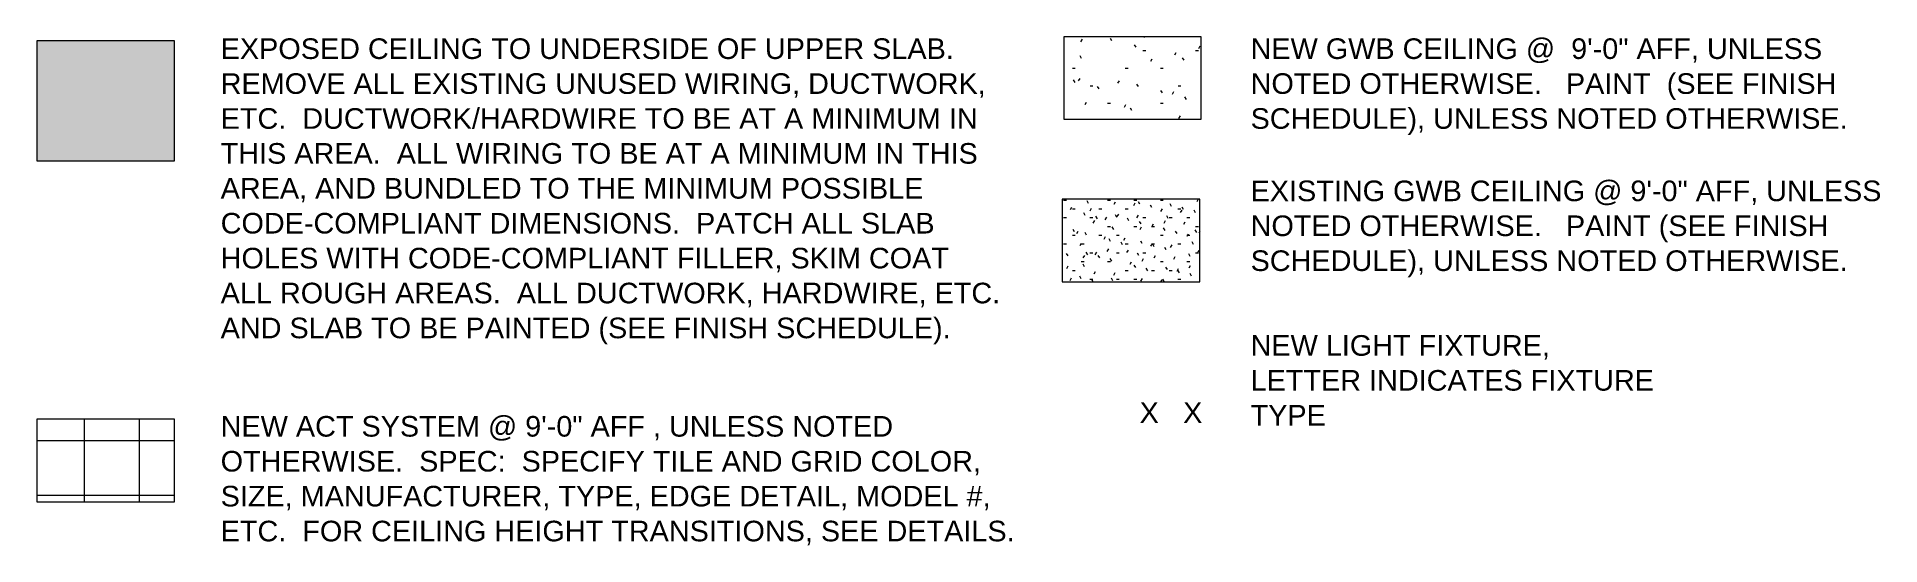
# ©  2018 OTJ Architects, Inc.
# Model space of a CAD drawing. Header units: inches. Extents: x 29752 to 32426, y -178 to 5722.
# Drawn here: x 31621 to 32426, y -178 to 44 of the extents above.
import ezdxf

# ---------------------------------------------------------------- set-up
doc = ezdxf.new("R2010")
doc.units = ezdxf.units.IN
doc.header["$MEASUREMENT"] = 0
for name, color, linetype, lineweight in [('A-DETL-GENF', 92, 'Continuous', 9), ('A-DETL-THIN', 151, 'Continuous', 9), ('G-ANNO-TEXT', 231, 'Continuous', 9)]:
    doc.layers.add(name, color=color, linetype=linetype, lineweight=lineweight)
doc.styles.add('Swis721 Lt BT', font='swissl.ttf', dxfattribs={"height": 9})

msp = doc.modelspace()

# ---------------------------------------------------------------- hatches: boundary and pattern name
at = {"layer": 'A-DETL-GENF'}
msp.add_hatch(color=7, dxfattribs=at).paths.add_polyline_path([(31681.47, -9.77), (31681.47, 42.6), (31621.47, 42.6), (31621.47, -9.77)], flags=0)
h = msp.add_hatch(dxfattribs=at)
h.set_pattern_fill('FP_1', style=0, pattern_type=2)
h.set_pattern_definition([(0, (29999.746, 0), (30.72, 7.68), [1.267, -21.773, 1.267, -21.773, -122.88]), (0, (29999.746, 0), (30.72, 7.68), [-46.08, 1.267, -44.813, 1.267, -21.773, -53.76]), (0, (29999.746, 0), (30.72, 7.68), [-115.2, 1.267, -14.093, 1.267, -37.133]), (120, (30011.266, 3.84), (-22.011075, 22.7643), [1.267, -21.773, 1.267, -21.773, -122.88]), (120, (30011.266, 3.84), (-22.011075, 22.7643), [-46.08, 1.267, -44.813, 1.267, -21.773, -53.76]), (120, (30011.266, 3.84), (-22.011075, 22.7643), [-115.2, 1.267, -14.093, 1.267, -37.133]), (240, (30015.106, 19.2), (-8.708925, -30.4443), [1.267, -21.773, 1.267, -21.773, -122.88]), (240, (30015.106, 19.2), (-8.708925, -30.4443), [-46.08, 1.267, -44.813, 1.267, -21.773, -53.76]), (240, (30015.106, 19.2), (-8.708925, -30.4443), [-115.2, 1.267, -14.093, 1.267, -37.133])])
h.paths.add_polyline_path([(32129.62, 8.42), (32129.62, 44.42), (32069.62, 44.42), (32069.62, 8.42)], flags=0)
h = msp.add_hatch(dxfattribs=at)
h.set_pattern_fill('FP_15', style=0, pattern_type=2)
h.set_pattern_definition([(0, (29999.746, 0), (15.36, 3.84), [1.267, -10.253, 1.267, -10.253, -61.44]), (0, (29999.746, 0), (15.36, 3.84), [-23.04, 1.267, -21.773, 1.267, -10.253, -26.88]), (0, (29999.746, 0), (15.36, 3.84), [-57.6, 1.267, -6.413, 1.267, -17.933]), (120, (30005.506, 1.92), (-11.0055376, 11.38215), [1.267, -10.253, 1.267, -10.253, -61.44]), (120, (30005.506, 1.92), (-11.0055376, 11.38215), [-23.04, 1.267, -21.773, 1.267, -10.253, -26.88]), (120, (30005.506, 1.92), (-11.0055376, 11.38215), [-57.6, 1.267, -6.413, 1.267, -17.933]), (240, (30007.426, 9.6), (-4.3544624, -15.22215), [1.267, -10.253, 1.267, -10.253, -61.44]), (240, (30007.426, 9.6), (-4.3544624, -15.22215), [-23.04, 1.267, -21.773, 1.267, -10.253, -26.88]), (240, (30007.426, 9.6), (-4.3544624, -15.22215), [-57.6, 1.267, -6.413, 1.267, -17.933])])
h.paths.add_polyline_path([(32069.62, -62.54), (32128.93, -62.54), (32128.93, -26.54), (32068.93, -26.54), (32068.93, -62.54)], flags=0)
h = msp.add_hatch(dxfattribs=at)
h.set_pattern_fill('FP_16', color=253, style=0, pattern_type=2)
h.set_pattern_definition([(0, (30322.23, -179.862), (0, 24), []), (90, (30322.23, -179.862), (-24, 1e-15), [])])
h.paths.add_polyline_path([(31681.47, -158.67), (31681.47, -122.67), (31621.47, -122.67), (31621.47, -158.67)], flags=0)

# ---------------------------------------------------------------- linework, layer by layer
at = {"layer": 'A-DETL-THIN'}
for p, q in [((31681.47, 42.6), (31621.47, 42.6)), ((31621.47, 42.6), (31621.47, -9.77)), ((31681.47, -9.77), (31681.47, 42.6)), ((32129.62, 44.42), (32069.62, 44.42)), ((32069.62, 44.42), (32069.62, 8.42)), ((32129.62, 8.42), (32129.62, 44.42)), ((32069.62, 8.42), (32129.62, 8.42)), ((31621.47, -9.77), (31681.47, -9.77)), ((32128.93, -26.54), (32068.93, -26.54)), ((32068.93, -26.54), (32068.93, -62.54)), ((32128.93, -62.54), (32128.93, -26.54)), ((32068.93, -62.54), (32128.93, -62.54)), ((31681.47, -122.67), (31621.47, -122.67)), ((31621.47, -122.67), (31621.47, -158.67)), ((31681.47, -158.67), (31681.47, -122.67)), ((31621.47, -158.67), (31681.47, -158.67))]:
    msp.add_line(p, q, dxfattribs=at)

# ---------------------------------------------------------------- texts
at = {"layer": 'G-ANNO-TEXT', "color": 7, "char_height": 9, "attachment_point": 1, "style": 'Swis721 Lt BT'}
for s, insert, width in [('EXPOSED CEILING TO UNDERSIDE OF UPPER SLAB.  ', (31701.68, 43.75), 377.538), ('NEW GWB CEILING @  9\'-0" AFF, UNLESS ', (32151.13, 43.75), 293.001), ('REMOVE ALL EXISTING UNUSED WIRING, DUCTWORK, ', (31701.68, 28.5), 388.749), ('NOTED OTHERWISE.   PAINT  (SEE FINISH ', (32151.13, 28.5), 297.243), ('ETC.  DUCTWORK/HARDWIRE TO BE AT A MINIMUM IN ', (31701.68, 13.25), 386.628), ('SCHEDULE), UNLESS NOTED OTHERWISE.', (32151.13, 13.25), 301.182), ('THIS AREA.  ALL WIRING TO BE AT A MINIMUM IN THIS ', (31701.68, -2), 384.507), ('AREA, AND BUNDLED TO THE MINIMUM POSSIBLE ', (31701.68, -17.25), 361.479), ('EXISTING GWB CEILING @ 9\'-0" AFF, UNLESS ', (32151.13, -18.37), 320.877), ('CODE-COMPLIANT DIMENSIONS.  PATCH ALL SLAB ', (31701.68, -32.5), 366.327), ('NOTED OTHERWISE.   PAINT (SEE FINISH ', (32151.13, -33.62), 293.001), ('HOLES WITH CODE-COMPLIANT FILLER, SKIM COAT ', (31701.68, -47.75), 372.084), ('SCHEDULE), UNLESS NOTED OTHERWISE.', (32151.13, -48.87), 301.182), ('ALL ROUGH AREAS.  ALL DUCTWORK, HARDWIRE, ETC. ', (31701.68, -63), 396.021), ('AND SLAB TO BE PAINTED (SEE FINISH SCHEDULE).', (31701.68, -78.25), 368.145), ('NEW LIGHT FIXTURE, ', (32151.13, -85.89), 153.015), ('LETTER INDICATES FIXTURE ', (32151.13, -101.14), 202.101), ('X', (32102.69, -115.23), 9.09), ('X', (32121.69, -115.23), 9.09), ('TYPE', (32151.13, -116.39), 35.754), ('NEW ACT SYSTEM @ 9\'-0" AFF , UNLESS NOTED ', (31701.68, -121.22), 341.784), ('OTHERWISE.  SPEC:  SPECIFY TILE AND GRID COLOR, ', (31701.68, -136.47), 385.113), ('SIZE, MANUFACTURER, TYPE, EDGE DETAIL, MODEL #, ', (31701.68, -151.72), 394.809), ('ETC.  FOR CEILING HEIGHT TRANSITIONS, SEE DETAILS.', (31701.68, -166.97), 396.324)]:
    msp.add_mtext(s, dxfattribs=dict(at, insert=insert, width=width))

doc.saveas('drawing.dxf')
